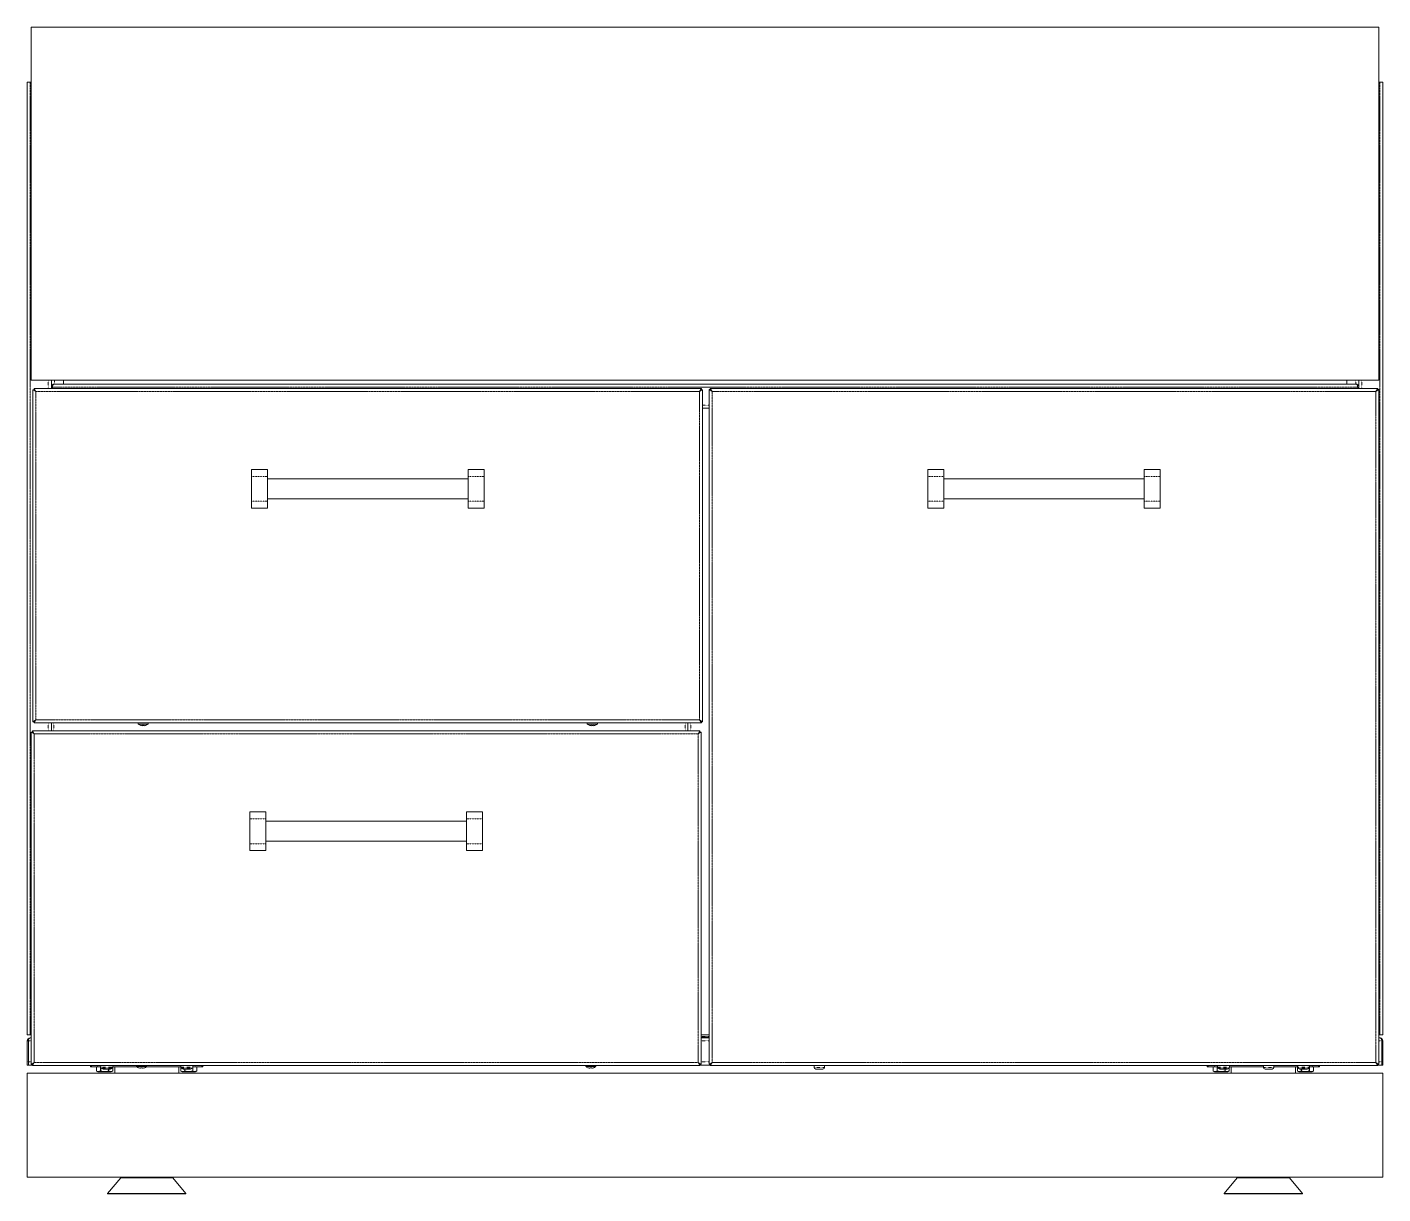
# Model space of a CAD drawing. Header units: millimetres. Extents: x 27602 to 523849, y 322139 to 568360.
# Drawn here: x 129399 to 171654, y 396533 to 432896 of the extents above; entities that cross this region are included whole.
import ezdxf

# ---------------------------------------------------------------- set-up
doc = ezdxf.new("R2010")
doc.units = ezdxf.units.MM
doc.linetypes.add('PHANTOM', pattern=[20, 10, -2, 2, -2, 2, -2])

msp = doc.modelspace()

# ---------------------------------------------------------------- linework, layer by layer
at = {"color": 7, "lineweight": 13, "ltscale": 0.03937}
for p, q in [((129529, 432896), (171529, 432896)), ((129529, 421896), (129529, 432896)), ((171529, 432896), (171529, 421896)), ((129404, 401491), (129404, 431177)), ((171653, 401491), (171653, 431177)), ((171654, 401491), (171654, 431177)), ((171529, 421896), (129529, 421896)), ((170529, 421771), (130529, 421771)), ((129578, 421597), (129578, 411247)), ((150417, 421633), (129614, 421633)), ((150453, 411247), (150453, 421597)), ((150653, 421598), (150653, 400574)), ((171492, 421634), (150689, 421634)), ((171528, 400574), (171528, 421598)), ((143141, 418821), (136891, 418821)), ((164216, 418822), (157966, 418822)), ((143141, 418196), (136891, 418196)), ((164216, 418197), (157966, 418197)), ((129614, 411211), (150417, 411211)), ((129528, 410925), (129528, 400574)), ((150367, 410961), (129564, 410961)), ((150403, 400574), (150403, 410925)), ((143091, 408148), (136841, 408148)), ((143091, 407523), (136841, 407523)), ((129399, 400300), (171649, 400300)), ((129399, 397050), (129399, 400300)), ((129564, 400538), (150367, 400538)), ((134189, 400498), (133119, 400498)), ((150689, 400538), (171492, 400538)), ((167931, 400498), (166870, 400498)), ((171649, 400300), (171649, 397050)), ((171649, 397050), (129399, 397050)), ((132315, 397033), (133128, 397033)), ((133128, 397033), (133940, 397033)), ((167114, 397033), (167927, 397033)), ((167927, 397033), (168739, 397033)), ((131909, 396549), (133128, 396549)), ((133128, 396533), (131909, 396533)), ((133128, 396549), (134346, 396549)), ((133128, 396533), (134346, 396533)), ((166708, 396549), (167927, 396549)), ((167927, 396533), (166708, 396533)), ((167927, 396549), (169145, 396549)), ((167927, 396533), (169145, 396533))]:
    msp.add_line(p, q, dxfattribs=at)
at = {"color": 7, "lineweight": 13, "ltscale": 0.002362}
for p, q in [((129498, 431177), (129404, 431177)), ((171653, 431177), (171559, 431177)), ((129498, 401491), (129404, 401491)), ((171653, 401491), (171559, 401491)), ((129439, 400550), (129439, 400645)), ((171618, 400550), (171618, 400645)), ((171618, 400550), (171618, 400645))]:
    msp.add_line(p, q, dxfattribs=at)
at = {"color": 7, "linetype": 'PHANTOM', "lineweight": 13, "ltscale": 0.03937}
for p, q in [((129498, 401491), (129498, 431177)), ((171559, 401491), (171559, 431177)), ((150358, 421538), (129673, 421538)), ((129673, 421538), (129673, 411306)), ((130190, 421676), (170868, 421676)), ((150358, 411306), (150358, 421538)), ((171433, 421539), (150748, 421539)), ((150748, 421539), (150748, 400633)), ((171433, 400633), (171433, 421539)), ((129673, 411306), (150358, 411306)), ((150308, 410866), (129623, 410866)), ((129623, 410866), (129623, 400633)), ((150308, 400633), (150308, 410866)), ((129623, 400633), (150308, 400633)), ((150748, 400633), (171433, 400633))]:
    msp.add_line(p, q, dxfattribs=at)
at = {"color": 7, "lineweight": 13, "ltscale": 0.000762459}
msp.add_line((129529, 431177), (129498, 431177), dxfattribs=at)
at = {"color": 7, "lineweight": 13, "ltscale": 0.000887533}
for p, q in [((171529, 431236), (171529, 431271)), ((171618, 401302), (171654, 401302)), ((171618, 400550), (171654, 400550))]:
    msp.add_line(p, q, dxfattribs=at)
at = {"color": 7, "lineweight": 13, "ltscale": 0.000750024}
for p, q in [((171559, 431177), (171529, 431177)), ((131378, 400498), (131408, 400498)), ((134848, 400498), (134878, 400498)), ((166177, 400498), (166207, 400498))]:
    msp.add_line(p, q, dxfattribs=at)
at = {"color": 7, "lineweight": 13, "ltscale": 1.30361e-05}
for p, q in [((171653, 431177), (171654, 431177)), ((171654, 401491), (171653, 401491))]:
    msp.add_line(p, q, dxfattribs=at)
at = {"color": 7, "linetype": 'PHANTOM', "lineweight": 13, "ltscale": 0.006582}
msp.add_line((130059, 421633), (130059, 421896), dxfattribs=at)
at = {"color": 7, "lineweight": 13, "ltscale": 0.005498}
msp.add_line((130154, 421676), (130154, 421896), dxfattribs=at)
at = {"color": 7, "lineweight": 13, "ltscale": 0.005452}
msp.add_line((130154, 421896), (130154, 421678), dxfattribs=at)
at = {"color": 7, "lineweight": 13, "ltscale": 2.6556e-05}
msp.add_line((130249, 421771), (130247, 421771), dxfattribs=at)
at = {"color": 7, "linetype": 'PHANTOM', "lineweight": 13, "ltscale": 0.003125}
for p, q in [((130248, 421896), (130248, 421771)), ((170809, 421771), (170809, 421896))]:
    msp.add_line(p, q, dxfattribs=at)
at = {"color": 7, "lineweight": 13, "ltscale": 0.007}
for p, q in [((130249, 421771), (130529, 421771)), ((170529, 421771), (170809, 421771))]:
    msp.add_line(p, q, dxfattribs=at)
at = {"color": 7, "lineweight": 13, "ltscale": 0.003125}
for p, q in [((130529, 421771), (130529, 421896)), ((170529, 421771), (170529, 421896))]:
    msp.add_line(p, q, dxfattribs=at)
at = {"color": 7, "lineweight": 13, "ltscale": 1.29165e-05}
msp.add_line((170809, 421771), (170809, 421771), dxfattribs=at)
at = {"color": 7, "lineweight": 13, "ltscale": 0.006557}
msp.add_line((170904, 421634), (170904, 421896), dxfattribs=at)
at = {"color": 7, "linetype": 'PHANTOM', "lineweight": 13, "ltscale": 0.006557}
msp.add_line((170998, 421634), (170998, 421896), dxfattribs=at)
at = {"color": 7, "lineweight": 13, "ltscale": 0.000900028}
for p, q in [((129614, 421597), (129578, 421597)), ((129614, 421597), (129614, 421633)), ((150417, 421597), (150417, 421633)), ((150689, 421598), (150689, 421634)), ((171492, 421598), (171492, 421634)), ((171492, 421598), (171528, 421598)), ((129614, 411247), (129578, 411247)), ((171492, 400574), (171528, 400574))]:
    msp.add_line(p, q, dxfattribs=at)
at = {"color": 7, "lineweight": 13, "ltscale": 0.002796}
for p, q in [((129673, 421538), (129578, 421597)), ((129673, 421538), (129614, 421633)), ((150358, 421538), (150417, 421633)), ((150358, 421538), (150453, 421597)), ((150748, 421539), (150653, 421598)), ((150748, 421539), (150689, 421634)), ((171433, 421539), (171492, 421634)), ((171433, 421539), (171528, 421598)), ((129673, 411306), (129578, 411247)), ((129673, 411306), (129614, 411211)), ((150358, 411306), (150453, 411247)), ((150358, 411306), (150417, 411211)), ((129623, 410866), (129528, 410925)), ((129623, 410866), (129564, 410961)), ((150308, 410866), (150367, 410961)), ((150308, 410866), (150403, 410925)), ((129623, 400633), (129528, 400574)), ((129623, 400633), (129564, 400538)), ((150308, 400633), (150403, 400574)), ((150308, 400633), (150367, 400538)), ((150748, 400633), (150653, 400574)), ((150748, 400633), (150689, 400538)), ((171433, 400633), (171528, 400574)), ((171433, 400633), (171492, 400538))]:
    msp.add_line(p, q, dxfattribs=at)
at = {"color": 7, "lineweight": 13, "ltscale": 0.002086}
for p, q in [((129673, 421538), (129614, 421597)), ((129673, 421538), (129614, 421597)), ((150358, 421538), (150417, 421597)), ((150358, 421538), (150417, 421597)), ((150748, 421539), (150689, 421598)), ((150748, 421539), (150689, 421598)), ((171433, 421539), (171492, 421598)), ((171433, 421539), (171492, 421598)), ((129673, 411306), (129614, 411247)), ((129673, 411306), (129614, 411247)), ((150358, 411306), (150417, 411247)), ((150358, 411306), (150417, 411247)), ((129623, 410866), (129564, 410925)), ((129623, 410866), (129564, 410925)), ((150308, 410866), (150367, 410925)), ((150308, 410866), (150367, 410925)), ((129623, 400633), (129564, 400574)), ((129623, 400633), (129564, 400574)), ((150308, 400633), (150367, 400574)), ((150308, 400633), (150367, 400574)), ((150748, 400633), (150689, 400574)), ((150748, 400633), (150689, 400574)), ((171433, 400633), (171492, 400574)), ((171433, 400633), (171492, 400574))]:
    msp.add_line(p, q, dxfattribs=at)
at = {"color": 7, "linetype": 'PHANTOM', "lineweight": 13, "ltscale": 0.000900028}
msp.add_line((130190, 421676), (130154, 421676), dxfattribs=at)
at = {"color": 7, "lineweight": 13, "ltscale": 0.001083}
for p, q in [((130154, 421633), (130154, 421676)), ((130190, 421633), (130190, 421676))]:
    msp.add_line(p, q, dxfattribs=at)
at = {"color": 7, "lineweight": 13, "ltscale": 0.000899998}
for p, q in [((150417, 421597), (150453, 421597)), ((150689, 421598), (150653, 421598)), ((129614, 411247), (129614, 411211)), ((150417, 411247), (150453, 411247)), ((150417, 411247), (150417, 411211)), ((150367, 410925), (150403, 410925)), ((129564, 400574), (129564, 400538)), ((150367, 400574), (150403, 400574)), ((150367, 400574), (150367, 400538)), ((150689, 400574), (150653, 400574)), ((150689, 400574), (150689, 400538)), ((171492, 400574), (171492, 400538))]:
    msp.add_line(p, q, dxfattribs=at)
at = {"color": 7, "linetype": 'PHANTOM', "lineweight": 13, "ltscale": 0.000899968}
msp.add_line((170868, 421676), (170904, 421676), dxfattribs=at)
at = {"color": 7, "lineweight": 13, "ltscale": 0.001057}
for p, q in [((170868, 421676), (170868, 421634)), ((170868, 421634), (170868, 421676)), ((170904, 421634), (170904, 421676))]:
    msp.add_line(p, q, dxfattribs=at)
at = {"color": 7, "linetype": 'PHANTOM', "lineweight": 13, "ltscale": 0.005005}
msp.add_line((150453, 421116), (150653, 421116), dxfattribs=at)
at = {"color": 7, "lineweight": 13, "ltscale": 0.005005}
msp.add_line((150653, 421021), (150453, 421021), dxfattribs=at)
at = {"color": 7, "lineweight": 13, "ltscale": 0.005323}
for p, q in [((136391, 419108), (136391, 418895)), ((136891, 419108), (136891, 418895)), ((143141, 418895), (143141, 419108)), ((143641, 418895), (143641, 419108)), ((157466, 419109), (157466, 418896)), ((157966, 419109), (157966, 418896)), ((164216, 418896), (164216, 419109)), ((164716, 418896), (164716, 419109)), ((136391, 418121), (136391, 417908)), ((136891, 418121), (136891, 417908)), ((143141, 417908), (143141, 418121)), ((143641, 417908), (143641, 418121)), ((157466, 418122), (157466, 417909)), ((157966, 418122), (157966, 417909)), ((164216, 417909), (164216, 418122)), ((164716, 417909), (164716, 418122)), ((136341, 408436), (136341, 408223)), ((136841, 408436), (136841, 408223)), ((143091, 408223), (143091, 408436)), ((143591, 408223), (143591, 408436)), ((136341, 407448), (136341, 407236)), ((136841, 407448), (136841, 407236)), ((143091, 407236), (143091, 407448)), ((143591, 407236), (143591, 407448))]:
    msp.add_line(p, q, dxfattribs=at)
at = {"color": 7, "lineweight": 13, "ltscale": 0.0125}
for p, q in [((136391, 419108), (136891, 419108)), ((143641, 419108), (143141, 419108)), ((157466, 419109), (157966, 419109)), ((164716, 419109), (164216, 419109)), ((136391, 417908), (136891, 417908)), ((143641, 417908), (143141, 417908)), ((157466, 417909), (157966, 417909)), ((164716, 417909), (164216, 417909)), ((136341, 408436), (136841, 408436)), ((143591, 408436), (143091, 408436)), ((136341, 407236), (136841, 407236)), ((143591, 407236), (143091, 407236))]:
    msp.add_line(p, q, dxfattribs=at)
at = {"color": 7, "lineweight": 13, "ltscale": 0.019355}
for p, q in [((136391, 418121), (136391, 418895)), ((136891, 418121), (136891, 418895)), ((143141, 418895), (143141, 418121)), ((143641, 418895), (143641, 418121)), ((157466, 418122), (157466, 418896)), ((157966, 418122), (157966, 418896)), ((164216, 418896), (164216, 418122)), ((164716, 418896), (164716, 418122)), ((136341, 407448), (136341, 408223)), ((136841, 407448), (136841, 408223)), ((143091, 408223), (143091, 407448)), ((143591, 408223), (143591, 407448))]:
    msp.add_line(p, q, dxfattribs=at)
at = {"color": 7, "linetype": 'PHANTOM', "lineweight": 13, "ltscale": 0.0125}
for p, q in [((136391, 418895), (136891, 418895)), ((143641, 418895), (143141, 418895)), ((157466, 418896), (157966, 418896)), ((164716, 418896), (164216, 418896)), ((136391, 418121), (136891, 418121)), ((143641, 418121), (143141, 418121)), ((157466, 418122), (157966, 418122)), ((164716, 418122), (164216, 418122)), ((136341, 408223), (136841, 408223)), ((143591, 408223), (143091, 408223)), ((136341, 407448), (136841, 407448)), ((143591, 407448), (143091, 407448))]:
    msp.add_line(p, q, dxfattribs=at)
at = {"color": 7, "linetype": 'PHANTOM', "lineweight": 13, "ltscale": 0.00625}
for p, q in [((130059, 410961), (130059, 411211)), ((130233, 410961), (130233, 411211)), ((149911, 410961), (149911, 411211)), ((150084, 410961), (150084, 411211)), ((150403, 401302), (150653, 401302)), ((150403, 400645), (150653, 400645))]:
    msp.add_line(p, q, dxfattribs=at)
at = {"color": 7, "lineweight": 13, "ltscale": 0.00625}
for p, q in [((130154, 410961), (130154, 411211)), ((149990, 410961), (149990, 411211)), ((149990, 410961), (149990, 411211)), ((150653, 401491), (150403, 401491)), ((150403, 401432), (150653, 401432)), ((150653, 401396), (150403, 401396))]:
    msp.add_line(p, q, dxfattribs=at)
at = {"color": 7, "lineweight": 13, "ltscale": 0.000903723}
for p, q in [((132858, 411211), (132858, 411174)), ((133173, 411211), (133173, 411174)), ((146858, 411211), (146858, 411174)), ((147173, 411211), (147173, 411174)), ((132808, 400538), (132808, 400502)), ((133123, 400538), (133123, 400502)), ((146808, 400538), (146808, 400502)), ((147123, 400538), (147123, 400502))]:
    msp.add_line(p, q, dxfattribs=at)
at = {"color": 7, "lineweight": 13, "ltscale": 0.003937}
for p, q in [((132858, 411174), (133016, 411174)), ((133173, 411174), (133016, 411174)), ((147173, 411174), (147016, 411174)), ((132808, 400502), (132966, 400502)), ((133123, 400502), (132966, 400502)), ((146808, 400502), (146966, 400502)), ((147123, 400502), (146966, 400502))]:
    msp.add_line(p, q, dxfattribs=at)
at = {"color": 7, "lineweight": 13, "ltscale": 0.003938}
msp.add_line((146858, 411174), (147016, 411174), dxfattribs=at)
at = {"color": 7, "lineweight": 13, "ltscale": 0.000899968}
for p, q in [((129564, 410925), (129528, 410925)), ((129564, 400574), (129528, 400574))]:
    msp.add_line(p, q, dxfattribs=at)
at = {"color": 7, "lineweight": 13, "ltscale": 0.000900013}
for p, q in [((129564, 410925), (129564, 410961)), ((150367, 410925), (150367, 410961))]:
    msp.add_line(p, q, dxfattribs=at)
at = {"color": 7, "lineweight": 13, "ltscale": 5.31729e-05}
for p, q in [((132943, 411131), (132941, 411130)), ((133090, 411130), (133089, 411131)), ((146943, 411131), (146941, 411130)), ((147090, 411130), (147089, 411131))]:
    msp.add_line(p, q, dxfattribs=at)
at = {"color": 7, "lineweight": 13, "ltscale": 0.000331323}
for p, q in [((132984, 411122), (132984, 411136)), ((133047, 411122), (133047, 411136)), ((146984, 411122), (146984, 411136)), ((147047, 411122), (147047, 411136))]:
    msp.add_line(p, q, dxfattribs=at)
at = {"color": 7, "lineweight": 13, "ltscale": 0.000759996}
for p, q in [((129528, 401491), (129498, 401491)), ((129498, 401396), (129528, 401396))]:
    msp.add_line(p, q, dxfattribs=at)
at = {"color": 7, "linetype": 'PHANTOM', "lineweight": 13, "ltscale": 0.004471}
msp.add_line((150403, 401437), (150582, 401437), dxfattribs=at)
at = {"color": 7, "lineweight": 13, "ltscale": 0.004409}
msp.add_line((150403, 401432), (150580, 401432), dxfattribs=at)
at = {"color": 7, "lineweight": 13, "ltscale": 0.001841}
msp.add_line((150580, 401432), (150653, 401432), dxfattribs=at)
at = {"color": 7, "linetype": 'PHANTOM', "lineweight": 13, "ltscale": 0.001779}
msp.add_line((150582, 401437), (150653, 401437), dxfattribs=at)
at = {"color": 7, "lineweight": 13, "ltscale": 0.000752487}
msp.add_line((171559, 401491), (171528, 401491), dxfattribs=at)
at = {"color": 7, "lineweight": 13, "ltscale": 0.000887473}
for p, q in [((129439, 401302), (129404, 401302)), ((129439, 400550), (129404, 400550))]:
    msp.add_line(p, q, dxfattribs=at)
at = {"color": 7, "lineweight": 13, "ltscale": 0.016413}
for p, q in [((129404, 400645), (129404, 401302)), ((171654, 400645), (171654, 401302))]:
    msp.add_line(p, q, dxfattribs=at)
at = {"color": 7, "lineweight": 13, "ltscale": 0.016425}
for p, q in [((129439, 400645), (129439, 401302)), ((171618, 400645), (171618, 401302))]:
    msp.add_line(p, q, dxfattribs=at)
at = {"color": 7, "linetype": 'PHANTOM', "lineweight": 13, "ltscale": 0.002235}
for p, q in [((129439, 401302), (129528, 401302)), ((129439, 400645), (129528, 400645))]:
    msp.add_line(p, q, dxfattribs=at)
at = {"color": 7, "lineweight": 13, "ltscale": 2.75169e-05}
msp.add_line((129498, 401396), (129497, 401396), dxfattribs=at)
at = {"color": 7, "lineweight": 13, "ltscale": 0.000764982}
msp.add_line((171528, 401396), (171559, 401396), dxfattribs=at)
at = {"color": 7, "linetype": 'PHANTOM', "lineweight": 13, "ltscale": 0.00224}
for p, q in [((171528, 401302), (171618, 401302)), ((171528, 400645), (171618, 400645))]:
    msp.add_line(p, q, dxfattribs=at)
at = {"color": 7, "lineweight": 13, "ltscale": 1.34569e-05}
msp.add_line((171559, 401396), (171560, 401396), dxfattribs=at)
at = {"color": 7, "linetype": 'PHANTOM', "lineweight": 13, "ltscale": 0.000887473}
msp.add_line((129439, 400645), (129404, 400645), dxfattribs=at)
at = {"color": 7, "lineweight": 13, "ltscale": 0.002375}
for p, q in [((129404, 400645), (129404, 400550)), ((171654, 400550), (171654, 400645))]:
    msp.add_line(p, q, dxfattribs=at)
at = {"color": 7, "linetype": 'PHANTOM', "lineweight": 13, "ltscale": 0.000887533}
msp.add_line((171618, 400645), (171654, 400645), dxfattribs=at)
at = {"color": 7, "lineweight": 13, "ltscale": 0.003135}
msp.add_line((129439, 400550), (129564, 400550), dxfattribs=at)
at = {"color": 7, "lineweight": 13, "ltscale": 0.000992452}
for p, q in [((131378, 400538), (131378, 400498)), ((134878, 400538), (134878, 400498)), ((166177, 400538), (166177, 400498)), ((169677, 400538), (169677, 400498))]:
    msp.add_line(p, q, dxfattribs=at)
at = {"color": 7, "linetype": 'PHANTOM', "lineweight": 13, "ltscale": 0.000992452}
for p, q in [((131408, 400538), (131408, 400498)), ((134848, 400538), (134848, 400498)), ((166207, 400538), (166207, 400498)), ((169647, 400538), (169647, 400498))]:
    msp.add_line(p, q, dxfattribs=at)
at = {"color": 7, "lineweight": 13, "ltscale": 0.007162}
msp.add_line((131694, 400498), (131408, 400498), dxfattribs=at)
at = {"color": 7, "lineweight": 13, "ltscale": 0.00341}
for p, q in [((131564, 400362), (131564, 400498)), ((131564, 400498), (131564, 400362)), ((131686, 400362), (131686, 400498)), ((131693, 400498), (131693, 400362)), ((134568, 400498), (134568, 400362)), ((134690, 400362), (134690, 400498)), ((134690, 400362), (134690, 400498)), ((166363, 400362), (166363, 400498)), ((166363, 400498), (166363, 400362)), ((166485, 400362), (166485, 400498)), ((166492, 400498), (166492, 400362)), ((168988, 400362), (168988, 400498)), ((168988, 400498), (168988, 400362)), ((169367, 400498), (169367, 400362)), ((169489, 400362), (169489, 400498)), ((169489, 400362), (169489, 400498))]:
    msp.add_line(p, q, dxfattribs=at)
at = {"color": 7, "lineweight": 13, "ltscale": 0.001173}
for p, q in [((131607, 400342), (131564, 400362)), ((132022, 400342), (132065, 400362)), ((134232, 400342), (134189, 400362)), ((134647, 400342), (134690, 400362)), ((166406, 400342), (166363, 400362)), ((166821, 400342), (166864, 400362)), ((169031, 400342), (168988, 400362)), ((169446, 400342), (169489, 400362))]:
    msp.add_line(p, q, dxfattribs=at)
at = {"color": 7, "lineweight": 13, "ltscale": 0.010391}
for p, q in [((132022, 400342), (131607, 400342)), ((134647, 400342), (134232, 400342)), ((166821, 400342), (166406, 400342)), ((169446, 400342), (169031, 400342))]:
    msp.add_line(p, q, dxfattribs=at)
at = {"color": 7, "lineweight": 13, "ltscale": 0.00017022}
for p, q in [((131693, 400362), (131686, 400362)), ((131943, 400362), (131936, 400362))]:
    msp.add_line(p, q, dxfattribs=at)
at = {"color": 7, "lineweight": 13, "ltscale": 0.001355}
for p, q in [((131694, 400484), (131694, 400538)), ((132067, 400484), (132067, 400538)), ((134189, 400484), (134189, 400538)), ((134562, 400484), (134562, 400538)), ((166497, 400484), (166497, 400538)), ((166870, 400484), (166870, 400538)), ((168992, 400484), (168992, 400538)), ((169365, 400484), (169365, 400538))]:
    msp.add_line(p, q, dxfattribs=at)
at = {"color": 7, "linetype": 'PHANTOM', "lineweight": 13, "ltscale": 0.004662}
for p, q in [((131881, 400484), (131694, 400484)), ((132067, 400484), (131881, 400484)), ((134376, 400484), (134189, 400484)), ((166684, 400484), (166497, 400484)), ((169365, 400484), (169179, 400484))]:
    msp.add_line(p, q, dxfattribs=at)
at = {"color": 7, "linetype": 'PHANTOM', "lineweight": 13, "ltscale": 0.004364}
for p, q in [((131881, 400454), (131706, 400454)), ((132055, 400454), (131881, 400454)), ((134376, 400454), (134201, 400454)), ((134550, 400454), (134376, 400454)), ((166684, 400454), (166509, 400454)), ((166858, 400454), (166684, 400454)), ((169179, 400454), (169004, 400454)), ((169353, 400454), (169179, 400454))]:
    msp.add_line(p, q, dxfattribs=at)
at = {"color": 7, "lineweight": 13, "ltscale": 0.001139}
for p, q in [((131835, 400417), (131789, 400417)), ((131881, 400417), (131835, 400417)), ((131926, 400417), (131881, 400417)), ((131972, 400417), (131926, 400417)), ((134330, 400417), (134284, 400417)), ((134376, 400417), (134330, 400417)), ((134421, 400417), (134376, 400417)), ((134467, 400417), (134421, 400417)), ((166638, 400417), (166592, 400417)), ((166684, 400417), (166638, 400417)), ((166729, 400417), (166684, 400417)), ((166775, 400417), (166729, 400417)), ((169133, 400417), (169087, 400417)), ((169179, 400417), (169133, 400417)), ((169224, 400417), (169179, 400417)), ((169270, 400417), (169224, 400417))]:
    msp.add_line(p, q, dxfattribs=at)
at = {"color": 7, "lineweight": 13, "ltscale": 0.001385}
for p, q in [((131936, 400362), (131936, 400417)), ((131943, 400417), (131943, 400362)), ((134311, 400362), (134311, 400417)), ((134318, 400417), (134318, 400362)), ((166735, 400362), (166735, 400417)), ((166742, 400417), (166742, 400362)), ((169110, 400362), (169110, 400417)), ((169117, 400417), (169117, 400362))]:
    msp.add_line(p, q, dxfattribs=at)
at = {"color": 7, "lineweight": 13, "ltscale": 0.002705}
msp.add_line((132065, 400362), (132065, 400470), dxfattribs=at)
at = {"color": 7, "lineweight": 13, "ltscale": 0.002707}
msp.add_line((132065, 400362), (132065, 400470), dxfattribs=at)
at = {"color": 7, "lineweight": 13, "ltscale": 0.018647}
msp.add_line((132813, 400498), (132067, 400498), dxfattribs=at)
at = {"color": 7, "lineweight": 13, "ltscale": 0.00495}
for p, q in [((132128, 400300), (132128, 400498)), ((134128, 400300), (134128, 400498)), ((166927, 400300), (166927, 400498)), ((168927, 400300), (168927, 400498))]:
    msp.add_line(p, q, dxfattribs=at)
at = {"color": 7, "lineweight": 13, "ltscale": 5.31787e-05}
for p, q in [((132893, 400459), (132892, 400457)), ((133040, 400457), (133039, 400459)), ((146893, 400459), (146892, 400457)), ((147040, 400457), (147039, 400459))]:
    msp.add_line(p, q, dxfattribs=at)
at = {"color": 7, "lineweight": 13, "ltscale": 0.00033133}
for p, q in [((132935, 400450), (132935, 400463)), ((132997, 400450), (132997, 400463)), ((146935, 400450), (146935, 400463)), ((146997, 400450), (146997, 400463))]:
    msp.add_line(p, q, dxfattribs=at)
at = {"color": 7, "lineweight": 13, "ltscale": 0.002957}
msp.add_line((134189, 400362), (134189, 400480), dxfattribs=at)
at = {"color": 7, "lineweight": 13, "ltscale": 0.002948}
msp.add_line((134189, 400480), (134189, 400362), dxfattribs=at)
at = {"color": 7, "lineweight": 13, "ltscale": 0.00017025}
for p, q in [((134318, 400362), (134311, 400362)), ((134568, 400362), (134561, 400362)), ((166492, 400362), (166485, 400362)), ((166742, 400362), (166735, 400362)), ((169117, 400362), (169110, 400362)), ((169367, 400362), (169360, 400362))]:
    msp.add_line(p, q, dxfattribs=at)
at = {"color": 7, "linetype": 'PHANTOM', "lineweight": 13, "ltscale": 0.004663}
for p, q in [((134562, 400484), (134376, 400484)), ((166870, 400484), (166684, 400484)), ((169179, 400484), (168992, 400484))]:
    msp.add_line(p, q, dxfattribs=at)
at = {"color": 7, "lineweight": 13, "ltscale": 0.002846}
msp.add_line((134561, 400362), (134561, 400476), dxfattribs=at)
at = {"color": 7, "lineweight": 13, "ltscale": 0.007138}
msp.add_line((134848, 400498), (134562, 400498), dxfattribs=at)
at = {"color": 7, "lineweight": 13, "ltscale": 0.00805}
msp.add_line((150367, 400550), (150689, 400550), dxfattribs=at)
at = {"color": 7, "lineweight": 13, "ltscale": 0.00165}
for p, q in [((153931, 400538), (153931, 400472)), ((154250, 400538), (154250, 400472)), ((167931, 400538), (167931, 400472)), ((168250, 400538), (168250, 400472))]:
    msp.add_line(p, q, dxfattribs=at)
at = {"color": 7, "linetype": 'PHANTOM', "lineweight": 13, "ltscale": 0.003987}
msp.add_line((153931, 400472), (154091, 400472), dxfattribs=at)
at = {"color": 7, "lineweight": 13, "ltscale": 0.002737}
msp.add_line((153981, 400422), (154091, 400422), dxfattribs=at)
at = {"color": 7, "linetype": 'PHANTOM', "lineweight": 13, "ltscale": 2.93762e-05}
for p, q in [((154091, 400472), (154092, 400472)), ((168091, 400472), (168092, 400472))]:
    msp.add_line(p, q, dxfattribs=at)
at = {"color": 7, "lineweight": 13, "ltscale": 2.01849e-05}
msp.add_line((154091, 400422), (154092, 400422), dxfattribs=at)
at = {"color": 7, "linetype": 'PHANTOM', "lineweight": 13, "ltscale": 0.003958}
for p, q in [((154092, 400472), (154250, 400472)), ((168092, 400472), (168250, 400472))]:
    msp.add_line(p, q, dxfattribs=at)
at = {"color": 7, "lineweight": 13, "ltscale": 0.002717}
for p, q in [((154092, 400422), (154200, 400422)), ((168092, 400422), (168200, 400422))]:
    msp.add_line(p, q, dxfattribs=at)
at = {"color": 7, "lineweight": 13, "ltscale": 0.007262}
msp.add_line((166497, 400498), (166207, 400498), dxfattribs=at)
at = {"color": 7, "lineweight": 13, "ltscale": 0.002483}
msp.add_line((166864, 400362), (166864, 400461), dxfattribs=at)
at = {"color": 7, "lineweight": 13, "ltscale": 0.002485}
msp.add_line((166864, 400362), (166864, 400461), dxfattribs=at)
at = {"color": 7, "linetype": 'PHANTOM', "lineweight": 13, "ltscale": 0.003988}
msp.add_line((167931, 400472), (168091, 400472), dxfattribs=at)
at = {"color": 7, "lineweight": 13, "ltscale": 0.002738}
msp.add_line((167981, 400422), (168091, 400422), dxfattribs=at)
at = {"color": 7, "lineweight": 13, "ltscale": 2.01248e-05}
msp.add_line((168091, 400422), (168092, 400422), dxfattribs=at)
at = {"color": 7, "lineweight": 13, "ltscale": 0.01854}
msp.add_line((168992, 400498), (168250, 400498), dxfattribs=at)
at = {"color": 7, "lineweight": 13, "ltscale": 0.002549}
msp.add_line((169360, 400362), (169360, 400464), dxfattribs=at)
at = {"color": 7, "lineweight": 13, "ltscale": 0.007038}
msp.add_line((169647, 400498), (169365, 400498), dxfattribs=at)
at = {"color": 7, "lineweight": 13, "ltscale": 0.000749963}
msp.add_line((169647, 400498), (169677, 400498), dxfattribs=at)
at = {"color": 7, "lineweight": 13, "ltscale": 0.00314}
msp.add_line((171492, 400550), (171618, 400550), dxfattribs=at)
at = {"color": 7, "lineweight": 13, "ltscale": 0.0158}
for p, q in [((132315, 397033), (131909, 396549)), ((133940, 397033), (134346, 396549)), ((167114, 397033), (166708, 396549)), ((168739, 397033), (169145, 396549))]:
    msp.add_line(p, q, dxfattribs=at)
at = {"color": 7, "lineweight": 13, "ltscale": 0.000424963}
for p, q in [((132315, 397050), (132315, 397033)), ((133940, 397050), (133940, 397033)), ((167114, 397050), (167114, 397033)), ((168739, 397050), (168739, 397033))]:
    msp.add_line(p, q, dxfattribs=at)
at = {"color": 7, "lineweight": 13, "ltscale": 0.000396248}
for p, q in [((131909, 396549), (131909, 396533)), ((134346, 396549), (134346, 396533)), ((166708, 396549), (166708, 396533)), ((169145, 396549), (169145, 396533))]:
    msp.add_line(p, q, dxfattribs=at)
at = {"color": 7, "lineweight": 13, "ltscale": 0.03937}
for points in [[(130249, 421771), (130240, 421770), (130227, 421765), (130220, 421759), (130208, 421746), (130199, 421729), (130193, 421708), (130190, 421693), (130190, 421676)], [(170809, 421771), (170817, 421770), (170830, 421765), (170838, 421759), (170849, 421746), (170858, 421729), (170864, 421708), (170867, 421693), (170868, 421676)], [(129498, 401396), (129490, 401395), (129477, 401390), (129469, 401384), (129458, 401371), (129449, 401354), (129442, 401334), (129440, 401318), (129439, 401302)], [(171559, 401396), (171567, 401395), (171580, 401390), (171588, 401384), (171599, 401371), (171608, 401354), (171615, 401334), (171617, 401318), (171618, 401302)], [(131564, 400362), (131590, 400352), (131617, 400348), (131633, 400347), (131650, 400350), (131668, 400355), (131686, 400362)], [(131693, 400362), (131728, 400355), (131764, 400350), (131814, 400347), (131864, 400350), (131900, 400355), (131936, 400362)], [(131943, 400362), (131969, 400352), (131996, 400348), (132012, 400347), (132029, 400350), (132047, 400355), (132065, 400362)], [(134189, 400362), (134215, 400352), (134242, 400348), (134258, 400347), (134275, 400350), (134293, 400355), (134311, 400362)], [(134318, 400362), (134353, 400355), (134389, 400350), (134439, 400347), (134489, 400350), (134525, 400355), (134561, 400362)], [(134568, 400362), (134594, 400352), (134621, 400348), (134637, 400347), (134654, 400350), (134672, 400355), (134690, 400362)], [(166363, 400362), (166389, 400352), (166416, 400348), (166432, 400347), (166449, 400350), (166467, 400355), (166485, 400362)], [(166492, 400362), (166527, 400355), (166563, 400350), (166613, 400347), (166663, 400350), (166699, 400355), (166735, 400362)], [(166742, 400362), (166768, 400352), (166795, 400348), (166811, 400347), (166828, 400350), (166846, 400355), (166864, 400362)], [(168988, 400362), (169014, 400352), (169041, 400348), (169057, 400347), (169074, 400350), (169092, 400355), (169110, 400362)], [(169117, 400362), (169152, 400355), (169188, 400350), (169238, 400347), (169288, 400350), (169324, 400355), (169360, 400362)], [(169367, 400362), (169393, 400352), (169420, 400348), (169436, 400347), (169453, 400350), (169471, 400355), (169489, 400362)]]:
    msp.add_lwpolyline(points, dxfattribs=at)
for centre, radius, start, end in [((130249, 421676), 95, 90, 180), ((170809, 421676), 95, 0, 90), ((133016, 411369), 250, 230.9499, 252.7267), ((133016, 411369), 250, 287.2733, 309.0501), ((147016, 411369), 250, 230.9499, 252.7267), ((147016, 411369), 250, 287.2733, 309.0501), ((133016, 411369), 248, 252.9165, 262.7621), ((133016, 411441), 306, 264.1507, 270.004), ((133016, 411441), 306, 264.1507, 270.004), ((133016, 411441), 306, 269.996, 275.8493), ((133016, 411441), 306, 269.996, 275.8493), ((133016, 411369), 248, 277.2378, 287.0834), ((147016, 411369), 248, 252.9165, 262.7621), ((147016, 411441), 306, 264.1507, 270.004), ((147016, 411441), 306, 264.1507, 270.004), ((147016, 411441), 306, 269.996, 275.8493), ((147016, 411441), 306, 269.996, 275.8493), ((147016, 411369), 248, 277.2378, 287.0834), ((129498, 401302), 94.5, 90, 180), ((171559, 401302), 94.5, 0, 90), ((131600, 400554), 57, 255.8914, 283.5768), ((131738, 400484), 44.3, 180, 223.0508), ((131789, 400532), 114, 223.0508, 270), ((131972, 400532), 114, 270, 316.9492), ((132023, 400484), 44.3, 316.9492, 0), ((132966, 400696), 250, 230.9499, 252.7267), ((132966, 400696), 248, 252.9165, 262.7621), ((132966, 400768), 306, 264.1507, 270.004), ((132966, 400768), 306, 264.1507, 270.004), ((132966, 400768), 306, 269.996, 275.8493), ((132966, 400768), 306, 269.996, 275.8493), ((132966, 400696), 248, 277.2378, 287.0834), ((132966, 400696), 250, 287.2733, 309.0501), ((134233, 400484), 44.3, 180, 223.0508), ((134284, 400532), 114, 223.0508, 270), ((134467, 400532), 114, 270, 316.9492), ((134518, 400484), 44.3, 316.9492, 0), ((134655, 400554), 57, 256.2004, 283.7997), ((146966, 400696), 250, 230.9499, 252.7267), ((146966, 400696), 248, 252.9165, 262.7621), ((146966, 400768), 306, 264.1507, 270.004), ((146966, 400768), 306, 264.1507, 270.004), ((146966, 400768), 306, 269.996, 275.8493), ((146966, 400768), 306, 269.996, 275.8493), ((146966, 400696), 248, 277.2378, 287.0834), ((146966, 400696), 250, 287.2733, 309.0501), ((153981, 400472), 50, 180, 270), ((154200, 400472), 50, 270, 0), ((166399, 400554), 57, 255.8913, 283.5768), ((166541, 400484), 44.3, 180, 223.0508), ((166592, 400532), 114, 223.0508, 270), ((166775, 400532), 114, 270, 316.9492), ((166826, 400484), 44.3, 316.9492, 0), ((167981, 400472), 50, 180, 270), ((168200, 400472), 50, 270, 0), ((169036, 400484), 44.3, 180, 223.0508), ((169087, 400532), 114, 223.0508, 270), ((169270, 400532), 114, 270, 316.9492), ((169321, 400484), 44.3, 316.9492, 0), ((169454, 400554), 57, 256.2003, 283.7997)]:
    msp.add_arc(centre, radius, start, end, dxfattribs=at)

doc.saveas('drawing.dxf')
